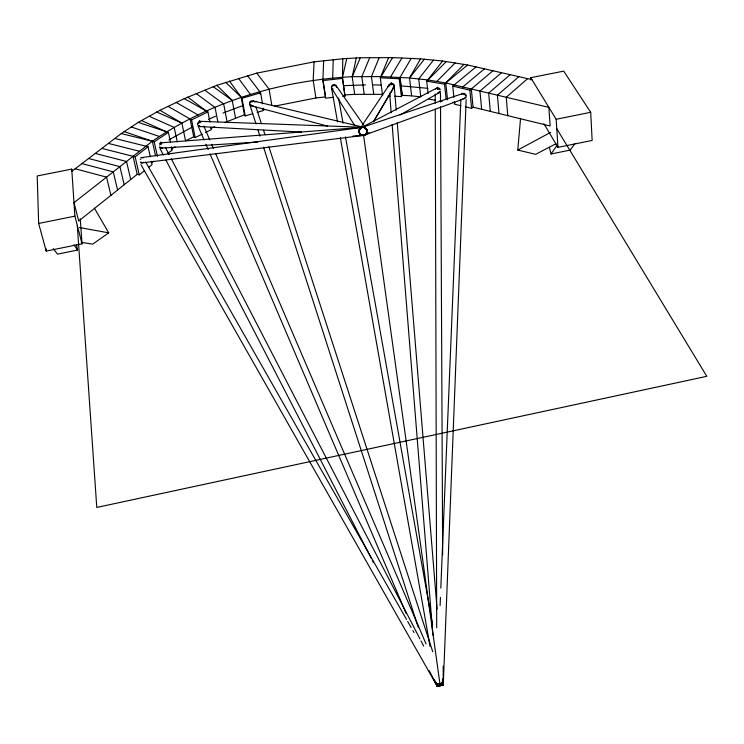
<?xml version="1.0" encoding="UTF-8"?>
<svg xmlns="http://www.w3.org/2000/svg" width="744" height="744" viewBox="0 0 744 744"><rect width="100%" height="100%" fill="white"/><g stroke="black" fill="none" stroke-linecap="round" stroke-linejoin="round"><path stroke-width="1.12" d="M531.914 79.617L467.604 65.016L442.634 60.999L420.546 58.878L392.59 57.623L360.319 57.753L342.798 58.767L342.435 78.445L344.983 96.115L342.696 96.357M332.698 78.287L333.219 59.799M344.983 96.115L342.482 77.246L346.797 58.441M333.544 97.325L325.547 98.162L322.868 80.538L323.649 60.831M443.182 666.196L443.275 684.768A3.209 0.837 0.9 0 0 438.514 683.95A3.218 0.781 3.6 0 0 438.393 685.28A3.218 0.781 3.6 0 0 443.266 684.917L466.163 99.668M440.095 605.57L440.429 597.441M440.811 588.16L460.862 99.445M342.798 58.767L314.089 61.854L313.178 80.361L315.912 97.966L325.602 96.943M555.973 143.741L535.615 154.343L517.778 150.046L520.558 118.389M382.314 94.339L354.693 94.367L352.21 76.697L356.339 57.883M382.593 95.585L380.286 77.813L388.656 57.548M379.18 57.614L371.423 76.623L373.786 94.349M369.731 57.688L361.798 76.66L364.225 94.358M144.373 170.767L139.258 174.859L137.194 174.347L78.715 221.033L73.991 202.675L152.343 141.23C210.98 101.035 281.604 80.492 352.21 76.697L360.319 57.753M433.501 60.078L418.714 78.966L420.788 96.869L411.627 95.846L409.507 77.99L420.546 58.878M411.19 58.46L399.212 78.752L401.397 96.599L394.766 96.236M373.525 121.616L393.874 87.262M387.931 86.667L389.075 84.751M373.386 121.839L393.771 87.42M390.516 77.05L401.872 58.041M352.21 76.697L381.077 76.576L392.59 57.623M401.397 96.599L402.169 95.334L399.993 77.516L402.169 95.344L411.627 95.846M362.058 125.504L389.503 84.509M549.407 147.396L551.034 153.989L556.624 145.889M574.982 143.564L570.192 150.093L551.034 153.989M428.107 93.493L426.721 81.152L442.634 60.999M381.077 76.576L409.507 77.99L424.415 59.167M463.996 64.319L444.531 84.165L446.084 98.822M436.849 81.449L455.161 62.896M409.507 77.99L427.977 79.952L446.381 61.482M527.645 78.65L506.246 97.269L507.771 115.655M518.884 76.66L497.42 95.176L499.001 113.516M510.189 74.688L488.659 93.102L490.296 111.386M501.549 72.726L479.954 91.047L481.647 109.275M453.924 97.427L452.752 86.118L469.855 90.182L492.974 70.773M462.749 86.974L484.456 68.839M476.002 66.923L452.752 86.118M467.604 65.016L445.777 82.956L427.977 79.952M465.233 106.811L471.612 108.373L473.063 107.173L550.132 126.006L548.877 107.369L445.777 82.956L447.562 99.854M148.633 167.363L152.046 164.629L151.292 161.271M151.785 162.703L153.59 161.262M101.854 148.4L135.138 156.845L148.047 146.708L150.297 156.789M71.88 171.278L121.272 133.576L138.272 122.369L159.951 110.279L184.28 98.636L216.82 85.309L256.773 73.117L314.089 61.854M94.432 208.227L108.698 232.844L92.693 244.162L81.291 242.33M167.53 153.376L172.208 150.214L171.492 146.866M124.108 131.576L154.231 141.834L168.386 132.395L170.534 142.42M168.851 139.853L192.092 127.168M171.278 149.051L175.1 146.847M364.895 134.971L369.145 132.553M399.956 115.032L439.183 92.712M517.778 150.046L550.579 132.386M361.175 127.726L436.644 88.136M202.294 134.087L195.207 137.594L193.728 136.775L185.563 140.802L181.871 123.067L159.951 110.279M205.325 132.59L211.408 129.586L210.971 127.373M168.107 106.383L191.58 119.868L207.92 111.898L209.882 121.849M208.45 119.412L215.62 116.157M210.877 128.368L214.691 126.768M224.893 122.472L244.423 114.836L245.213 115.897L252.821 113.646M222.958 113.069L243.511 105.304M364.365 135.203L464.507 98.561M361.696 127.503L462.787 93.558M254.476 101.965L256.671 101.305M257.173 112.353L263.692 110.428L263.302 108.224M229.422 81.05L241.977 98.282L260.595 92.823L262.53 103.825M72.308 171.334L71.731 169.102L37.2 175.975L38.651 223.451L46.212 251.081L82.045 243.818L80.231 218.745M543.883 123.681L557.972 147.358L592.15 140.439L590.708 112.307L563.72 71.126L530.732 77.692L530.9 79.961M76.446 244.395L77.516 250.068L57.455 254.141L53.326 248.654M38.651 223.451L74.902 216.151L71.731 169.102M530.732 77.692L556.159 119.263L590.708 112.307M274.322 106.206L315.912 97.966M141.221 157.616L362.514 127.308M141.946 162.945L363.546 135.389M322.868 80.538L342.435 78.445M161.234 142.802L362.802 127.28M161.569 148.093L257.777 142.048M352.833 136.078L363.267 135.417A4.073 3.832 86.6 0 0 366.225 129.131A4.073 3.767 83.1 0 0 359.64 129.493A4.073 3.767 83.1 0 0 363.286 135.417A4.073 3.767 83.1 0 0 366.169 129.149A4.073 3.832 86.6 0 0 359.603 129.512A4.073 3.832 86.6 0 0 363.267 135.417M345.021 94.888L354.693 94.367M343.821 85.653L365.406 84.9M373.283 84.89L381.114 85.086M200.108 121.337L363.1 127.28M380.286 77.813L399.212 78.752M388.126 95.883L390.34 95.995M199.866 126.545L301.487 132.079M359.222 135.222L362.96 135.427M400.263 85.83L427.884 88.322M426.721 81.152L444.531 84.165M428.739 99.101L435.38 100.263M439.806 101.045L442.02 101.426M79.431 227.506L108.698 232.844M461.857 93.381L465.158 93.995M148.047 146.708L114.855 138.477M363.974 127.382L252.672 100.821A2.576 2.558 87.8 0 1 253.658 101.296M452.929 102.263L455.03 102.774M460.992 105.769L454.621 104.216L454.389 101.956M121.272 133.576L152.343 141.23L155.552 155.747M108.382 143.415L139.537 151.265M95.269 153.431L126.517 161.485L130.712 179.518M88.629 158.5L119.923 166.656L124.183 184.735M81.924 163.606L113.265 171.873L117.599 189.999M251.333 105.788L327.462 126.089M75.172 168.767L106.55 177.137L110.949 195.3M138.272 122.369L168.386 132.395M131.214 126.954L159.448 136.496M156.649 111.991L181.871 123.067M149.032 116.231L174.217 127.419L177.267 141.862M141.36 120.509L166.507 131.809M184.28 98.636L207.92 111.898M176.216 102.495L198.295 115.069M213.203 86.676L232.221 100.394L235.513 117.998M204.758 90.136L223.665 103.946L227.022 121.57M196.277 93.614L215.072 107.517L217.853 121.858M187.748 97.101L206.432 111.107M225.655 82.249L241.196 97.231L244.423 114.836M216.82 85.309L232.221 100.394M247.678 75.749L260.595 92.823M256.773 73.117L269.04 89.075L271.886 105.555M262.883 109.368L263.692 110.428M238.564 78.399L250.505 94.507M336.102 85.634L363.723 125.215M73.935 244.757L77.516 250.068M331.824 88.471L354.73 125.643M556.763 128.693L706.8 376.325L96.776 507.436L77.302 225.441M145.666 162.006L406.54 619.436M407.693 621.454L411.144 627.518M412.874 630.549L414.027 632.567M140.96 164.638L437.305 686.368A3.209 0.716 -28.5 0 0 441.88 684.406M165.363 147.34L169.102 154.547M171.241 158.677L419.932 638.864M421.002 640.928L423.671 646.08M160.1 148.735L163.289 154.929M165.949 160.081L371.284 558.316M372.344 560.381L373.404 562.445M429.26 670.772L437.24 686.247M203.847 126.117L209.799 139.993M211.631 144.262L213.463 148.53M215.76 153.869L426.033 643.886M198.146 126.071L204.07 139.965M205.893 144.234L208.18 149.581M210.003 153.85L406.122 613.363M434.403 679.616L437.137 686.033M255.992 107.015L261.367 123.588M263.516 130.219L264.948 134.636M268.891 146.791L432.72 651.688M442.392 681.513L443.108 683.727A3.209 0.902 -18.4 0 1 438.7 685.968A3.209 0.902 -18.4 0 1 438.374 684.434A3.209 0.902 -18.4 0 1 443.108 683.727M256.038 123.988L249.631 104.086A2.576 2.558 87.8 0 0 253.118 105.695M257.824 129.512L259.963 136.152M263.525 147.21L418.137 627.09M435.947 682.378L437.016 685.698M74.902 216.151L82.045 243.818M133.055 156.352L137.194 174.347M135.138 156.845L139.258 174.859M154.231 141.834L157.43 156.361M160.667 142.076L161.15 144.299M190.101 119.059L193.728 136.775M191.58 119.868L195.207 137.594M199.401 120.593L199.848 122.807M241.977 98.282L245.213 115.897M338.576 98.096L343.058 123.225M345.504 136.933L432.608 624.746M442.606 680.723L443.219 684.154M331.489 87.606L337.543 121.886M340.361 137.891L430.06 646.415M436.505 682.983L436.905 685.271M259.786 91.782L260.177 93.986M322.933 79.32L325.435 95.846M363.509 134.803L440.067 684.713M391.214 82.603L391.493 84.825M437.463 87.067L437.704 89.317M471.324 88.992L473.063 107.183M469.855 90.182L471.612 108.373M394.208 85.709L396.217 110.131M397.25 122.769L437.1 609.252M442.782 678.668L443.266 684.517A3.209 0.902 -3.9 0 1 438.43 685.587A3.209 0.902 -3.9 0 1 438.504 684.015A3.209 0.902 -3.9 0 1 443.266 684.517M389.614 93.093L391.186 112.781M392.116 124.36L432.887 635.097M556.159 119.263L557.972 147.358M46.119 248.784L46.212 251.081M440.467 92.805L440.513 102.095M440.532 106.736L442.661 554.773M435.221 93.958L435.249 103.239M435.268 109.043L436.7 627.787M332.903 88.675A2.567 1.553 -10.2 0 1 331.638 86.853A2.567 1.553 -10.2 0 1 334.67 85.541A2.567 1.553 -10.2 0 1 336.511 87.122M251.435 105.006A2.576 1.544 -17.7 0 1 249.631 103.574A2.576 1.544 -17.7 0 1 252.216 101.723M332.894 89.438A2.567 2.558 -78.9 0 1 331.573 86.35A2.567 2.558 -78.9 0 1 334.437 84.593A2.567 2.558 -78.9 0 1 336.567 87.188M249.603 102.737A2.576 2.558 87.8 0 1 251.584 100.803M393.213 87.113A2.585 1.544 -4.9 0 0 392.767 84.528A2.585 1.544 -4.9 0 0 389.066 86.146A2.595 2.585 -74.4 0 1 391.223 83.412A2.595 2.585 -74.4 0 1 394.125 85.244A2.595 2.585 -74.4 0 1 392.646 88.35M199.671 125.634A2.613 1.507 -22.8 0 1 198.285 125.531M200.489 122.276A2.613 1.507 -22.8 0 0 197.597 124.573A2.613 2.576 81.8 0 1 197.606 123.169M200.778 126.461A2.613 2.576 81.8 0 1 198.239 125.764M198.276 122.072A2.613 2.576 81.8 0 1 201.494 121.765M440.113 91.205A2.623 1.507 -0.7 0 1 439.053 91.81M437.686 88.973A2.623 1.507 -0.7 0 1 440.067 89.671M443.275 684.768A3.209 0.837 0.9 0 1 438.402 685.401A3.209 0.837 0.9 0 1 438.514 683.95A3.218 0.781 3.6 0 1 443.266 684.917M437.379 686.34A3.209 0.716 -28.5 0 1 440.123 683.866A3.209 0.716 -28.5 0 1 442.708 683.662M160.871 147.173A2.66 1.469 -26.8 0 1 159.542 147.098M159.542 145.024A2.66 1.469 -26.8 0 1 160.881 144.085M435.575 89.15A2.623 2.613 -78.6 0 1 440.067 89.103M440.095 91.782A2.623 2.613 -78.6 0 1 437.388 93.056M162.797 147.703A2.66 2.595 77.9 0 1 159.551 147.293M159.569 143.546A2.66 2.595 77.9 0 1 162.145 142.913M466.097 96.692A2.651 1.479 1.8 0 1 464.842 97.427M463.745 94.59A2.651 1.479 1.8 0 1 466.097 95.558M441.666 684.406A3.218 0.642 -31 0 1 437.398 686.433A3.218 0.642 -31 0 1 440.197 683.885A3.218 0.642 -31 0 1 442.634 683.522M141.09 162.006A2.697 1.423 -29 0 1 140.281 162.09M140.244 159.476A2.697 1.423 -29 0 1 140.876 159.058M461.578 94.423A2.651 2.632 -80.6 0 1 464.628 93.595M465.995 94.841A2.651 2.632 -80.6 0 1 466.144 95.195M466.097 97.046A2.651 2.632 -80.6 0 1 462.842 98.58M143.425 162.211A2.688 2.613 75.7 0 1 141.016 162.89M141.035 157.644A2.688 2.613 75.7 0 1 143.006 158.044M438.458 685.782A3.209 0.939 -9.8 0 0 443.219 684.22A3.209 0.939 -9.8 0 0 438.514 684.127A3.209 0.939 -9.8 0 0 438.458 685.782M363.983 135.296A4.073 4.055 -45.5 0 0 365.983 128.545A4.073 4.055 -45.5 0 0 359.138 130.209A4.073 4.055 -45.5 0 0 363.983 135.296M365.723 134.339A4.073 3.999 -75.7 0 0 364.253 127.466A4.073 3.999 -75.7 0 0 359.12 132.255A4.073 3.999 -75.7 0 0 365.723 134.339M438.737 686.052A3.209 0.818 -24.1 0 0 443.006 683.448A3.209 0.818 -24.1 0 0 438.449 684.629A3.209 0.818 -24.1 0 0 438.737 686.052M359.082 132.293A4.073 4.055 43.5 0 0 365.834 134.301A4.073 4.055 43.5 0 0 364.188 127.457A4.073 4.055 43.5 0 0 359.082 132.293M366.234 133.678A4.073 3.915 -86.8 0 0 363.379 127.289A4.073 3.915 -86.8 0 0 359.473 133.083A4.073 3.915 -86.8 0 0 366.234 133.678M359.027 130.842A4.073 4.027 66.4 0 0 364.634 135.101A4.073 4.027 66.4 0 0 365.444 128.108A4.073 4.027 66.4 0 0 359.027 130.842M359.157 130.284A4.073 3.999 73.6 0 0 364.095 135.287A4.073 3.999 73.6 0 0 365.853 128.489A4.073 3.999 73.6 0 0 359.157 130.284"/></g></svg>
